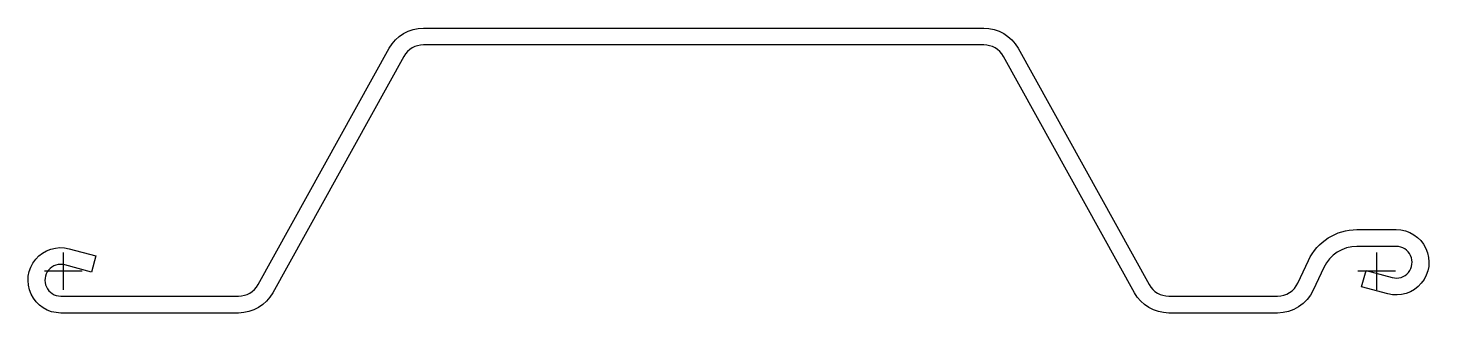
# Model space of a CAD drawing. Header units: millimetres. Extents: x -19 to 728, y -22 to 130.
import ezdxf

# ---------------------------------------------------------------- set-up
doc = ezdxf.new("R2010")
doc.units = ezdxf.units.MM
doc.header["$LTSCALE"] = 0.2

msp = doc.modelspace()

# ---------------------------------------------------------------- linework, layer by layer
at = {"flags": 128}
msp.add_lwpolyline([(-1.33, -22.26, -1.140284), (3.18, 12.05), (17.36, 8.25), (15.04, -0.45), (0.85, 3.35, 1.140282), (-1.33, -13.26), (93.35, -13.26, 0.272631), (103.84, -7.08), (173.69, 118.92, -0.272631), (192.05, 129.74), (490.58, 129.74, -0.272631), (508.94, 118.92), (578.78, -7.08, 0.272631), (589.28, -13.26), (647.16, -13.26, 0.291473), (658.04, -6.33), (663.69, 5.79, -0.291473), (689.52, 22.24), (710.48, 22.24, -1.140281), (705.97, -12.03), (692.03, -8.3), (694.36, 0.4), (708.3, -3.34, 1.140281), (710.48, 13.24), (689.52, 13.24, 0.291473), (671.84, 1.98), (666.19, -10.13, -0.291473), (647.16, -22.26), (589.28, -22.26, -0.272631), (570.91, -11.44), (501.07, 114.56, 0.272631), (490.58, 120.74), (192.05, 120.74, 0.272631), (181.56, 114.56), (111.72, -11.44, -0.272631), (93.35, -22.26), (-1.33, -22.26)], format="xyb", dxfattribs=at)
at = {"layer": 'DEFPOINTS'}
for p, q in [((0, 10.08), (0, -9.92)), ((700, 10.08), (700, -9.92)), ((10, 0), (-10, 0)), ((710, 0), (690, 0))]:
    msp.add_line(p, q, dxfattribs=at)

doc.saveas('drawing.dxf')
